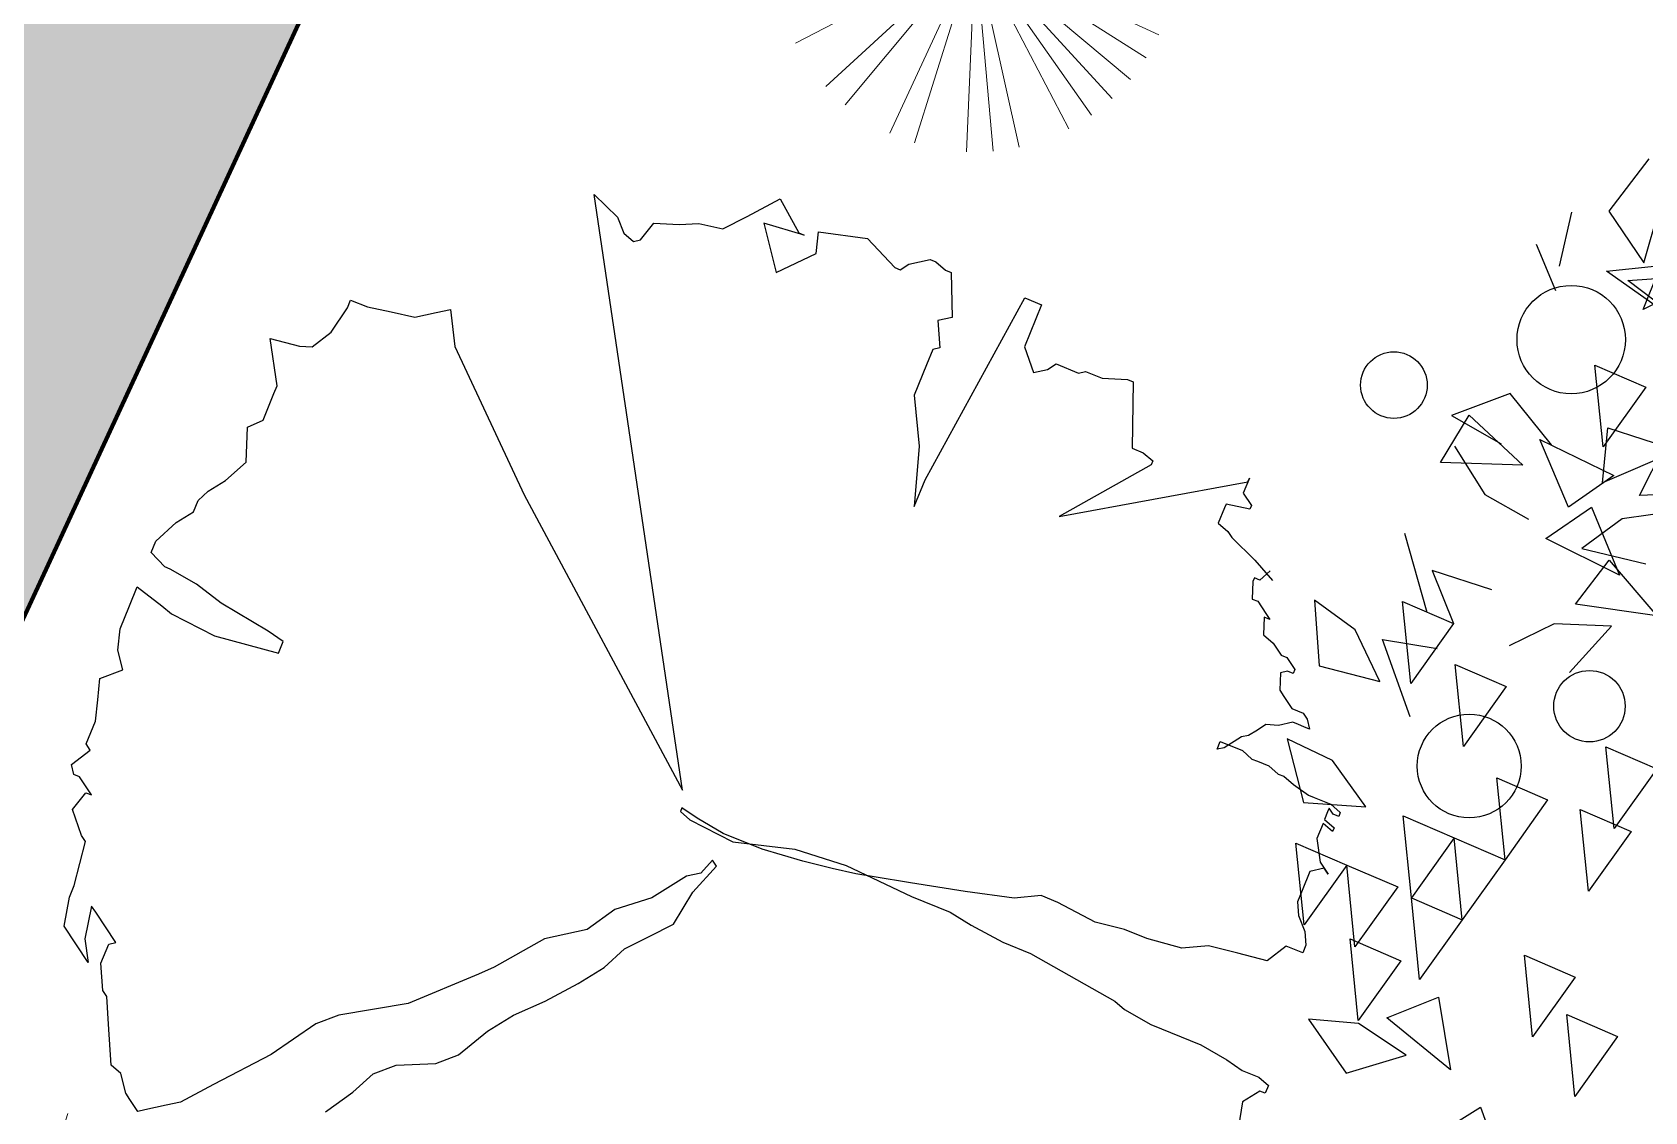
# Model space of a CAD drawing. Header units: millimetres. Extents: x 111 to 1506, y 14 to 566.
# Drawn here: x 239.419 to 241.748, y 188.714 to 190.274 of the extents above; entities that cross this region are included whole.
import ezdxf

# ---------------------------------------------------------------- set-up
doc = ezdxf.new("R2010")
doc.units = ezdxf.units.MM
doc.layers.add('fer', color=8, linetype='Continuous')
doc.layers.add('FURN', color=253, linetype='Continuous')
doc.layers.add('G', color=254, linetype='Continuous', lineweight=5)
doc.layers.add('PALMERAS114', color=114, linetype='Continuous', lineweight=5)
doc.styles.add('ATTR', font='romans.shx', dxfattribs={"width": 0.8, "height": 2.52})

# ---------------------------------------------------------------- blocks, each defined once
blk = doc.blocks.new('tr')
at = {"layer": 'fer', "color": 97}
for p, q in [((1378.7648, 206.7174), (1378.7707, 206.7347)), ((1378.7648, 206.7174), (1378.7707, 206.7347)), ((1378.7707, 206.7347), (1378.7827, 206.7347)), ((1378.7707, 206.7347), (1378.7707, 206.7347)), ((1378.7707, 206.7347), (1378.7827, 206.7347)), ((1378.7707, 206.7347), (1378.7707, 206.7347)), ((1378.7827, 206.7347), (1378.7827, 206.7261)), ((1378.7827, 206.7347), (1378.7827, 206.7261)), ((1378.7827, 206.7261), (1378.8065, 206.7087)), ((1378.7827, 206.7261), (1378.7827, 206.7261)), ((1378.7827, 206.7261), (1378.8065, 206.7087)), ((1378.7827, 206.7261), (1378.7827, 206.7261)), ((1378.4553, 206.7001), (1378.4494, 206.6914)), ((1378.4494, 206.6914), (1378.4553, 206.7001)), ((1378.4553, 206.7001), (1378.4494, 206.6914)), ((1378.4494, 206.6914), (1378.4553, 206.7001)), ((1378.5268, 206.6827), (1378.5446, 206.7001)), ((1378.5268, 206.6827), (1378.5446, 206.7001)), ((1378.5446, 206.7001), (1378.5625, 206.7087)), ((1378.5446, 206.7001), (1378.5625, 206.7087)), ((1378.5446, 206.7001), (1378.5446, 206.7001)), ((1378.5446, 206.7001), (1378.5446, 206.7001)), ((1378.5625, 206.7087), (1378.5744, 206.7087)), ((1378.5625, 206.7087), (1378.5625, 206.7087)), ((1378.5625, 206.7087), (1378.5744, 206.7087)), ((1378.5625, 206.7087), (1378.5625, 206.7087)), ((1378.5744, 206.7087), (1378.5744, 206.6827)), ((1378.5744, 206.7087), (1378.5744, 206.7087)), ((1378.5744, 206.7087), (1378.5744, 206.6827)), ((1378.5744, 206.7087), (1378.5744, 206.7087)), ((1378.7648, 206.6914), (1378.7648, 206.7174)), ((1378.7648, 206.6914), (1378.7648, 206.7174)), ((1378.8065, 206.7087), (1378.8422, 206.7174)), ((1378.8065, 206.7087), (1378.8422, 206.7174)), ((1378.3601, 206.6654), (1378.3661, 206.6827)), ((1378.3601, 206.6654), (1378.3661, 206.6827)), ((1378.3661, 206.6827), (1378.372, 206.6827)), ((1378.3661, 206.6827), (1378.372, 206.6827)), ((1378.372, 206.6827), (1378.372, 206.6741)), ((1378.372, 206.6827), (1378.372, 206.6741)), ((1378.3839, 206.6654), (1378.3899, 206.6827)), ((1378.3839, 206.6654), (1378.3899, 206.6827)), ((1378.3958, 206.6827), (1378.3899, 206.6654)), ((1378.3899, 206.6827), (1378.3958, 206.6827)), ((1378.3958, 206.6827), (1378.3899, 206.6654)), ((1378.3899, 206.6827), (1378.3958, 206.6827)), ((1378.4137, 206.6654), (1378.4434, 206.6827)), ((1378.4137, 206.6654), (1378.4434, 206.6827)), ((1378.4434, 206.6827), (1378.4494, 206.6914)), ((1378.4434, 206.6827), (1378.4494, 206.6914)), ((1378.4494, 206.6914), (1378.4613, 206.6741)), ((1378.4494, 206.6914), (1378.4613, 206.6741)), ((1378.5089, 206.6741), (1378.5268, 206.6827)), ((1378.5089, 206.6741), (1378.5268, 206.6827)), ((1378.5744, 206.6827), (1378.6041, 206.6654)), ((1378.5744, 206.6827), (1378.6041, 206.6654)), ((1378.7588, 206.6654), (1378.7648, 206.6914)), ((1378.7588, 206.6654), (1378.7648, 206.6914)), ((1378.3601, 206.6394), (1378.3601, 206.6654)), ((1378.3601, 206.6394), (1378.3601, 206.6654)), ((1378.372, 206.6741), (1378.3661, 206.6654)), ((1378.372, 206.6741), (1378.3661, 206.6654)), ((1378.3661, 206.6654), (1378.372, 206.6654)), ((1378.3661, 206.6654), (1378.372, 206.6654)), ((1378.372, 206.6654), (1378.3839, 206.6654)), ((1378.372, 206.6654), (1378.3839, 206.6654)), ((1378.3899, 206.6654), (1378.4137, 206.6654)), ((1378.3899, 206.6654), (1378.4137, 206.6654)), ((1378.4613, 206.6741), (1378.491, 206.6741)), ((1378.4613, 206.6741), (1378.491, 206.6741)), ((1378.491, 206.6741), (1378.5089, 206.6741)), ((1378.491, 206.6741), (1378.5089, 206.6741)), ((1378.6041, 206.6654), (1378.6101, 206.6221)), ((1378.6041, 206.6654), (1378.6101, 206.6221)), ((1378.7529, 206.6221), (1378.7588, 206.6654)), ((1378.7529, 206.6221), (1378.7588, 206.6654)), ((1378.3542, 206.6047), (1378.3601, 206.6307)), ((1378.3542, 206.6047), (1378.3601, 206.6307)), ((1378.3601, 206.6307), (1378.3601, 206.6394)), ((1378.3601, 206.6307), (1378.3601, 206.6394)), ((1378.6101, 206.6221), (1378.616, 206.5788)), ((1378.6101, 206.6221), (1378.616, 206.5788)), ((1378.7529, 206.5441), (1378.7529, 206.6221)), ((1378.7529, 206.5441), (1378.7529, 206.6221)), ((1378.253, 206.5788), (1378.259, 206.5874)), ((1378.253, 206.5788), (1378.259, 206.5874)), ((1378.259, 206.5874), (1378.2709, 206.5961)), ((1378.259, 206.5874), (1378.2709, 206.5961)), ((1378.259, 206.5874), (1378.259, 206.5874)), ((1378.259, 206.5874), (1378.259, 206.5874)), ((1378.2709, 206.5961), (1378.2709, 206.5874)), ((1378.2709, 206.5961), (1378.2709, 206.5874)), ((1378.2709, 206.5874), (1378.2709, 206.5788)), ((1378.2709, 206.5874), (1378.2709, 206.5788)), ((1378.3482, 206.5874), (1378.3542, 206.6047)), ((1378.3482, 206.5874), (1378.3542, 206.6047)), ((1378.3482, 206.5788), (1378.3482, 206.5874)), ((1378.3482, 206.5788), (1378.3482, 206.5874)), ((1378.2471, 206.5528), (1378.253, 206.5614)), ((1378.2471, 206.5528), (1378.253, 206.5614)), ((1378.253, 206.5614), (1378.253, 206.5788)), ((1378.253, 206.5614), (1378.253, 206.5788)), ((1378.2709, 206.5788), (1378.2709, 206.5701)), ((1378.2709, 206.5788), (1378.2709, 206.5788)), ((1378.2709, 206.5788), (1378.2709, 206.5701)), ((1378.2709, 206.5788), (1378.2709, 206.5788)), ((1378.2709, 206.5701), (1378.2828, 206.5528)), ((1378.2709, 206.5701), (1378.2828, 206.5528)), ((1378.3423, 206.5614), (1378.3482, 206.5788)), ((1378.3423, 206.5614), (1378.3482, 206.5788)), ((1378.3423, 206.5441), (1378.3423, 206.5614)), ((1378.3423, 206.5441), (1378.3423, 206.5614)), ((1378.616, 206.5788), (1378.6339, 206.5441)), ((1378.616, 206.5788), (1378.6339, 206.5441)), ((1378.1935, 206.5354), (1378.1994, 206.5441)), ((1378.1935, 206.5354), (1378.1994, 206.5441)), ((1378.1994, 206.5441), (1378.2054, 206.5441)), ((1378.1994, 206.5441), (1378.2054, 206.5441)), ((1378.2054, 206.5441), (1378.2054, 206.5354)), ((1378.2054, 206.5441), (1378.2054, 206.5441)), ((1378.2054, 206.5441), (1378.2054, 206.5354)), ((1378.2054, 206.5441), (1378.2054, 206.5441)), ((1378.2351, 206.5354), (1378.2411, 206.5441)), ((1378.2351, 206.5354), (1378.2411, 206.5441)), ((1378.2411, 206.5441), (1378.2471, 206.5528)), ((1378.2411, 206.5441), (1378.2471, 206.5528)), ((1378.2828, 206.5528), (1378.2887, 206.5354)), ((1378.2828, 206.5528), (1378.2887, 206.5354)), ((1378.3423, 206.5441), (1378.3423, 206.5441)), ((1378.3423, 206.5354), (1378.3423, 206.5441)), ((1378.3423, 206.5441), (1378.3423, 206.5441)), ((1378.3423, 206.5354), (1378.3423, 206.5441)), ((1378.6339, 206.5441), (1378.6398, 206.4921)), ((1378.6339, 206.5441), (1378.6398, 206.4921)), ((1378.7469, 206.5008), (1378.7529, 206.5441)), ((1378.7469, 206.5008), (1378.7529, 206.5441)), ((1378.1756, 206.5008), (1378.1875, 206.5181)), ((1378.1756, 206.5008), (1378.1875, 206.5181)), ((1378.1875, 206.5268), (1378.1935, 206.5354)), ((1378.1875, 206.5268), (1378.1935, 206.5354)), ((1378.1875, 206.5181), (1378.1875, 206.5268)), ((1378.1875, 206.5181), (1378.1875, 206.5268)), ((1378.2054, 206.5354), (1378.2113, 206.5268)), ((1378.2054, 206.5354), (1378.2054, 206.5354)), ((1378.2054, 206.5354), (1378.2113, 206.5268)), ((1378.2054, 206.5354), (1378.2054, 206.5354)), ((1378.2113, 206.5268), (1378.2351, 206.5354)), ((1378.2113, 206.5268), (1378.2351, 206.5354)), ((1378.2351, 206.5354), (1378.2351, 206.5354)), ((1378.2351, 206.5354), (1378.2351, 206.5354)), ((1378.2887, 206.5354), (1378.3006, 206.5268)), ((1378.2887, 206.5354), (1378.3006, 206.5268)), ((1378.3006, 206.5268), (1378.3125, 206.5181)), ((1378.3006, 206.5268), (1378.3125, 206.5181)), ((1378.3125, 206.5181), (1378.3185, 206.5094)), ((1378.3125, 206.5181), (1378.3185, 206.5094)), ((1378.3363, 206.5181), (1378.3423, 206.5354)), ((1378.3363, 206.5181), (1378.3423, 206.5354)), ((1378.3363, 206.4834), (1378.3363, 206.5181)), ((1378.3363, 206.4834), (1378.3363, 206.5181)), ((1378.1697, 206.4834), (1378.1756, 206.5008)), ((1378.1697, 206.4834), (1378.1756, 206.5008)), ((1378.3185, 206.5094), (1378.3423, 206.4921)), ((1378.3185, 206.5094), (1378.3423, 206.4921)), ((1378.3423, 206.4921), (1378.3482, 206.4834)), ((1378.3423, 206.4921), (1378.3482, 206.4834)), ((1378.6398, 206.4921), (1378.6398, 206.4574)), ((1378.6398, 206.4921), (1378.6398, 206.4574)), ((1378.741, 206.4834), (1378.7469, 206.5008)), ((1378.741, 206.4834), (1378.7469, 206.5008)), ((1378.128, 206.4574), (1378.1399, 206.4748)), ((1378.128, 206.4574), (1378.1399, 206.4748)), ((1378.1399, 206.4748), (1378.1459, 206.4834)), ((1378.1399, 206.4748), (1378.1459, 206.4834)), ((1378.1399, 206.4748), (1378.1399, 206.4748)), ((1378.1399, 206.4748), (1378.1399, 206.4748)), ((1378.1459, 206.4748), (1378.1697, 206.4834)), ((1378.1459, 206.4834), (1378.1459, 206.4748)), ((1378.1459, 206.4748), (1378.1697, 206.4834)), ((1378.1459, 206.4834), (1378.1459, 206.4748)), ((1378.3363, 206.4834), (1378.3363, 206.4834)), ((1378.3482, 206.4834), (1378.3363, 206.4834)), ((1378.3363, 206.4834), (1378.3363, 206.4834)), ((1378.3482, 206.4834), (1378.3363, 206.4834)), ((1378.7231, 206.3448), (1378.741, 206.4834)), ((1378.7231, 206.3448), (1378.741, 206.4834)), ((1378.0745, 206.4314), (1378.0923, 206.4661)), ((1378.0745, 206.4314), (1378.0923, 206.4661)), ((1378.0804, 206.4574), (1378.0983, 206.4488)), ((1378.0804, 206.4574), (1378.0983, 206.4488)), ((1378.0983, 206.4488), (1378.0983, 206.4401)), ((1378.0983, 206.4488), (1378.0983, 206.4488)), ((1378.0983, 206.4488), (1378.0983, 206.4401)), ((1378.0983, 206.4488), (1378.0983, 206.4488)), ((1378.1042, 206.4401), (1378.128, 206.4488)), ((1378.1042, 206.4401), (1378.128, 206.4488)), ((1378.128, 206.4574), (1378.128, 206.4574)), ((1378.128, 206.4574), (1378.128, 206.4574)), ((1378.128, 206.4574), (1378.128, 206.4574)), ((1378.128, 206.4488), (1378.128, 206.4574)), ((1378.128, 206.4574), (1378.128, 206.4574)), ((1378.128, 206.4574), (1378.128, 206.4574)), ((1378.128, 206.4574), (1378.128, 206.4574)), ((1378.128, 206.4488), (1378.128, 206.4574)), ((1378.6398, 206.4574), (1378.6458, 206.4141)), ((1378.6398, 206.4574), (1378.6458, 206.4141)), ((1378.0566, 206.3881), (1378.0745, 206.4314)), ((1378.0566, 206.3881), (1378.0745, 206.4314)), ((1378.0983, 206.4401), (1378.1042, 206.4401)), ((1378.0983, 206.4401), (1378.0983, 206.4401)), ((1378.0983, 206.4401), (1378.1042, 206.4401)), ((1378.0983, 206.4401), (1378.0983, 206.4401)), ((1377.9912, 206.3794), (1378.0031, 206.3968)), ((1377.9912, 206.3794), (1378.0031, 206.3968)), ((1378.0031, 206.3968), (1378.009, 206.3968)), ((1378.0031, 206.3968), (1378.009, 206.3968)), ((1378.009, 206.3968), (1378.015, 206.3621)), ((1378.009, 206.3968), (1378.015, 206.3621)), ((1378.6458, 206.4141), (1378.6398, 206.3534)), ((1378.6458, 206.4141), (1378.6398, 206.3534)), ((1377.9674, 206.3794), (1377.9912, 206.3794)), ((1377.9733, 206.3794), (1377.9674, 206.3794)), ((1377.9674, 206.3794), (1377.9912, 206.3794)), ((1377.9733, 206.3794), (1377.9674, 206.3794)), ((1378.1221, 206.1455), (1377.9733, 206.3794)), ((1378.1221, 206.1455), (1377.9733, 206.3794)), ((1378.0447, 206.3621), (1378.0507, 206.3794)), ((1378.0447, 206.3621), (1378.0507, 206.3794)), ((1378.0507, 206.3794), (1378.0566, 206.3881)), ((1378.0507, 206.3794), (1378.0566, 206.3881)), ((1378.0566, 206.3881), (1378.0566, 206.3881)), ((1378.0566, 206.3881), (1378.0566, 206.3881)), ((1378.015, 206.3621), (1378.0209, 206.3621)), ((1378.015, 206.3621), (1378.0209, 206.3621)), ((1378.0209, 206.3621), (1378.0447, 206.3621)), ((1378.0209, 206.3621), (1378.0447, 206.3621)), ((1378.6398, 206.3534), (1378.6398, 206.3274)), ((1378.6398, 206.3534), (1378.6398, 206.3274)), ((1378.6398, 206.3274), (1378.6577, 206.2928)), ((1378.6398, 206.3274), (1378.6577, 206.2928)), ((1378.7231, 206.3014), (1378.7231, 206.3448)), ((1378.7231, 206.3014), (1378.7231, 206.3448)), ((1378.6577, 206.2928), (1378.6755, 206.2235)), ((1378.6577, 206.2928), (1378.6755, 206.2235)), ((1378.7172, 206.2495), (1378.7231, 206.3014)), ((1378.7172, 206.2495), (1378.7231, 206.3014)), ((1377.9912, 206.2235), (1377.9971, 206.2408)), ((1377.9912, 206.2235), (1377.9971, 206.2408)), ((1377.9971, 206.2408), (1378.0031, 206.2408)), ((1377.9971, 206.2408), (1378.0031, 206.2408)), ((1378.0031, 206.2408), (1378.1221, 206.1455)), ((1378.0031, 206.2408), (1378.1221, 206.1455)), ((1378.7112, 206.2148), (1378.7172, 206.2495)), ((1378.7112, 206.2148), (1378.7172, 206.2495)), ((1377.9912, 206.2061), (1377.9912, 206.2235)), ((1377.9912, 206.2061), (1377.9912, 206.2235)), ((1378.6755, 206.2235), (1378.6934, 206.1455)), ((1378.6755, 206.2235), (1378.6934, 206.1455)), ((1378.7112, 206.1541), (1378.7112, 206.2148)), ((1378.7112, 206.1541), (1378.7112, 206.2148)), ((1377.9019, 206.1715), (1377.9912, 206.2061)), ((1377.9019, 206.1715), (1377.9912, 206.2061)), ((1377.9019, 206.1628), (1377.9019, 206.1715)), ((1377.9019, 206.1628), (1377.9019, 206.1715)), ((1377.9138, 206.1281), (1377.9019, 206.1628)), ((1377.9138, 206.1281), (1377.9019, 206.1628)), ((1378.6934, 206.1455), (1378.7053, 206.0935)), ((1378.6934, 206.1455), (1378.7053, 206.0935)), ((1378.7053, 206.0501), (1378.7112, 206.1541)), ((1378.7053, 206.0501), (1378.7112, 206.1541)), ((1377.9138, 206.1021), (1377.9138, 206.1281)), ((1377.9138, 206.1021), (1377.9138, 206.1281)), ((1377.9197, 206.0935), (1377.9138, 206.1021)), ((1377.9197, 206.0935), (1377.9138, 206.1021)), ((1377.9197, 206.0588), (1377.9197, 206.0935)), ((1377.9197, 206.0588), (1377.9197, 206.0935)), ((1378.7053, 206.0935), (1378.7112, 206.0675)), ((1378.7053, 206.0935), (1378.7112, 206.0675)), ((1377.9316, 206.0501), (1377.9197, 206.0588)), ((1377.9316, 206.0501), (1377.9197, 206.0588)), ((1377.9435, 206.0328), (1377.9316, 206.0501)), ((1377.9435, 206.0328), (1377.9316, 206.0501)), ((1378.7112, 205.9722), (1378.7053, 206.0501)), ((1378.7112, 205.9722), (1378.7053, 206.0501)), ((1378.7112, 206.0675), (1378.7172, 206.0328)), ((1378.7112, 206.0675), (1378.7172, 206.0328)), ((1377.9138, 206.0068), (1377.9435, 206.0328)), ((1377.9138, 206.0068), (1377.9435, 206.0328)), ((1378.7172, 206.0328), (1378.7231, 205.9895)), ((1378.7172, 206.0328), (1378.7231, 205.9895)), ((1377.8483, 206.0068), (1377.9138, 206.0068)), ((1377.8483, 206.0068), (1377.9138, 206.0068)), ((1377.8483, 206.0068), (1377.8483, 206.0068)), ((1377.8483, 205.9808), (1377.8483, 206.0068)), ((1377.8483, 206.0068), (1377.8483, 206.0068)), ((1377.8483, 205.9808), (1377.8483, 206.0068)), ((1378.1459, 205.9462), (1377.8483, 205.9808)), ((1378.1459, 205.9462), (1377.8483, 205.9808)), ((1377.8483, 205.9808), (1377.8483, 205.9808)), ((1377.8483, 205.9808), (1377.8483, 205.9808)), ((1378.7231, 205.9895), (1378.7291, 205.9288)), ((1378.7231, 205.9895), (1378.7291, 205.9288)), ((1378.735, 205.8855), (1378.7112, 205.9722)), ((1378.735, 205.8855), (1378.7112, 205.9722)), ((1378.1042, 205.9202), (1378.1875, 205.9462)), ((1378.1042, 205.9202), (1378.1875, 205.9462)), ((1378.1875, 205.9462), (1378.1459, 205.9462)), ((1378.1875, 205.9462), (1378.1459, 205.9462)), ((1378.0388, 205.8855), (1378.1042, 205.9202)), ((1378.0388, 205.8855), (1378.1042, 205.9202)), ((1378.7291, 205.9288), (1378.7291, 205.8682)), ((1378.7291, 205.9288), (1378.7291, 205.8682)), ((1377.8543, 205.8682), (1377.9138, 205.8942)), ((1377.8543, 205.8682), (1377.9138, 205.8942)), ((1377.9138, 205.8942), (1377.9257, 205.8768)), ((1377.9138, 205.8942), (1377.9257, 205.8768)), ((1377.9257, 205.8768), (1377.9614, 205.8942)), ((1377.9257, 205.8768), (1377.9614, 205.8942)), ((1377.9614, 205.8942), (1377.9674, 205.8855)), ((1377.9614, 205.8942), (1377.9674, 205.8855)), ((1377.9674, 205.8855), (1377.9912, 205.8855)), ((1377.9674, 205.8855), (1377.9912, 205.8855)), ((1377.9912, 205.8855), (1378.0388, 205.8855)), ((1377.9912, 205.8855), (1378.0388, 205.8855)), ((1378.7291, 205.8162), (1378.735, 205.8855)), ((1378.7291, 205.8162), (1378.735, 205.8855)), ((1377.8543, 205.8682), (1377.8543, 205.8682)), ((1377.8543, 205.8595), (1377.8543, 205.8682)), ((1377.8543, 205.8682), (1377.8543, 205.8682)), ((1377.8543, 205.8595), (1377.8543, 205.8682)), ((1378.7291, 205.8682), (1378.7231, 205.8248)), ((1378.7291, 205.8682), (1378.7231, 205.8248)), ((1378.7767, 205.8768), (1378.7707, 205.8682)), ((1378.7767, 205.8768), (1378.7707, 205.8682)), ((1378.7707, 205.8682), (1378.7946, 205.8595)), ((1378.7707, 205.8682), (1378.7946, 205.8595)), ((1378.8243, 205.8595), (1378.7767, 205.8768)), ((1378.8243, 205.8595), (1378.7767, 205.8768)), ((1377.8483, 205.8422), (1377.8543, 205.8595)), ((1377.8483, 205.8422), (1377.8543, 205.8595)), ((1377.8483, 205.8335), (1377.8483, 205.8422)), ((1377.8483, 205.8335), (1377.8483, 205.8422)), ((1378.7946, 205.8595), (1378.8065, 205.8422)), ((1378.7946, 205.8595), (1378.8065, 205.8422)), ((1378.8065, 205.8422), (1378.8541, 205.8075)), ((1378.8065, 205.8422), (1378.8541, 205.8075)), ((1378.8779, 205.8508), (1378.8243, 205.8595)), ((1378.8779, 205.8508), (1378.8243, 205.8595)), ((1378.9076, 205.8248), (1378.8779, 205.8508)), ((1378.9076, 205.8248), (1378.8779, 205.8508)), ((1377.8662, 205.8075), (1377.8483, 205.8335)), ((1377.8662, 205.8075), (1377.8483, 205.8335)), ((1378.7231, 205.8248), (1378.7172, 205.7988)), ((1378.7231, 205.8248), (1378.7172, 205.7988)), ((1378.7231, 205.7988), (1378.7291, 205.8162)), ((1378.7231, 205.7988), (1378.7291, 205.8162)), ((1378.9374, 205.7988), (1378.9076, 205.8248)), ((1378.9374, 205.7988), (1378.9076, 205.8248)), ((1377.8781, 205.7988), (1377.8662, 205.8075)), ((1377.8781, 205.7988), (1377.8662, 205.8075)), ((1377.8781, 205.7902), (1377.8781, 205.7988)), ((1377.8781, 205.7902), (1377.8781, 205.7988)), ((1378.7172, 205.7988), (1378.7231, 205.7988)), ((1378.7172, 205.7988), (1378.7231, 205.7988)), ((1378.8541, 205.8075), (1378.8898, 205.7642)), ((1378.8541, 205.8075), (1378.8898, 205.7642)), ((1378.9731, 205.7815), (1378.9374, 205.7988)), ((1378.9731, 205.7815), (1378.9374, 205.7988)), ((1377.8543, 205.7382), (1377.8781, 205.7902)), ((1377.8543, 205.7382), (1377.8781, 205.7902)), ((1378.6934, 205.7902), (1377.9435, 205.3482)), ((1378.6934, 205.7902), (1377.9435, 205.3482)), ((1378.3839, 205.4175), (1378.6934, 205.7902)), ((1378.3839, 205.4175), (1378.6934, 205.7902)), ((1379.0088, 205.7555), (1378.9731, 205.7815)), ((1379.0088, 205.7555), (1378.9731, 205.7815)), ((1378.8898, 205.7642), (1378.9314, 205.7382)), ((1378.8898, 205.7642), (1378.9314, 205.7382)), ((1379.0505, 205.7208), (1379.0088, 205.7555)), ((1379.0505, 205.7208), (1379.0088, 205.7555)), ((1377.8721, 205.6688), (1377.8543, 205.7382)), ((1377.8721, 205.6688), (1377.8543, 205.7382)), ((1378.9314, 205.7382), (1378.9671, 205.6862)), ((1378.9314, 205.7382), (1378.9671, 205.6862)), ((1379.0862, 205.6862), (1379.0505, 205.7208)), ((1379.0862, 205.6862), (1379.0505, 205.7208)), ((1377.9019, 205.6775), (1377.8721, 205.6688)), ((1377.9019, 205.6775), (1377.8721, 205.6688)), ((1377.9495, 205.6342), (1377.9019, 205.6775)), ((1377.9495, 205.6342), (1377.9019, 205.6775)), ((1378.9671, 205.6862), (1379.0326, 205.6342)), ((1378.9671, 205.6862), (1379.0326, 205.6342)), ((1379.1219, 205.6602), (1379.0862, 205.6862)), ((1379.1219, 205.6602), (1379.0862, 205.6862)), ((1377.884, 205.6515), (1377.89, 205.5909)), ((1377.884, 205.6515), (1377.884, 205.6515)), ((1377.884, 205.6429), (1377.884, 205.6515)), ((1377.884, 205.6515), (1377.89, 205.5909)), ((1377.884, 205.6515), (1377.884, 205.6515)), ((1377.884, 205.6429), (1377.884, 205.6515)), ((1379.1695, 205.6342), (1379.1219, 205.6602)), ((1379.1695, 205.6342), (1379.1219, 205.6602)), ((1377.8483, 205.5995), (1377.884, 205.6429)), ((1377.8483, 205.5995), (1377.884, 205.6429)), ((1377.89, 205.5909), (1377.9495, 205.6342)), ((1377.89, 205.5909), (1377.9495, 205.6342)), ((1379.0326, 205.6342), (1379.0505, 205.6169)), ((1379.0326, 205.6342), (1379.0505, 205.6169)), ((1379.1933, 205.6082), (1379.1695, 205.6342)), ((1379.1933, 205.6082), (1379.1695, 205.6342)), ((1379.0505, 205.6169), (1379.1278, 205.5389)), ((1379.0505, 205.6169), (1379.1278, 205.5389)), ((1379.2171, 205.5562), (1379.1933, 205.6082)), ((1379.2171, 205.5562), (1379.1933, 205.6082)), ((1377.89, 205.5649), (1377.8483, 205.5995)), ((1377.89, 205.5649), (1377.8483, 205.5995)), ((1377.9197, 205.5389), (1377.89, 205.5649)), ((1377.9197, 205.5389), (1377.89, 205.5649)), ((1377.9257, 205.5042), (1377.9197, 205.5389)), ((1377.9257, 205.5042), (1377.9197, 205.5389)), ((1379.1278, 205.5389), (1379.1814, 205.4522)), ((1379.1278, 205.5389), (1379.1814, 205.4522)), ((1379.2409, 205.5302), (1379.2171, 205.5562)), ((1379.2409, 205.5302), (1379.2171, 205.5562)), ((1379.2766, 205.5129), (1379.2409, 205.5302)), ((1379.2766, 205.5129), (1379.2409, 205.5302)), ((1379.3182, 205.4869), (1379.2766, 205.5129)), ((1379.3182, 205.4869), (1379.2766, 205.5129)), ((1377.9376, 205.4782), (1377.9257, 205.5042)), ((1377.9376, 205.4782), (1377.9257, 205.5042)), ((1377.9495, 205.4435), (1377.9376, 205.4782)), ((1377.9495, 205.4435), (1377.9376, 205.4782)), ((1377.9793, 205.4349), (1377.9495, 205.4435)), ((1377.9793, 205.4349), (1377.9495, 205.4435)), ((1379.1814, 205.4522), (1379.2052, 205.4262)), ((1379.1814, 205.4522), (1379.2052, 205.4262)), ((1377.9852, 205.4262), (1377.9793, 205.4349)), ((1377.9852, 205.4262), (1377.9793, 205.4349)), ((1377.9793, 205.4089), (1377.9852, 205.4262)), ((1377.9793, 205.4089), (1377.9852, 205.4262)), ((1379.2052, 205.4262), (1379.2706, 205.3829)), ((1379.2052, 205.4262), (1379.2706, 205.3829)), ((1377.9614, 205.3915), (1377.9793, 205.4089)), ((1377.9614, 205.3915), (1377.9793, 205.4089)), ((1378.2232, 205.2442), (1378.3839, 205.4175)), ((1378.2232, 205.2442), (1378.3839, 205.4175)), ((1377.9435, 205.3482), (1377.9614, 205.3915)), ((1377.9435, 205.3482), (1377.9614, 205.3915)), ((1379.2706, 205.3829), (1379.3421, 205.3222)), ((1379.2706, 205.3829), (1379.3421, 205.3222)), ((1377.9435, 205.3482), (1377.9435, 205.3482)), ((1377.9435, 205.3482), (1377.9435, 205.3482)), ((1379.3421, 205.3222), (1379.3837, 205.2876)), ((1379.3421, 205.3222), (1379.3837, 205.2876)), ((1379.3837, 205.2876), (1379.3956, 205.2702)), ((1379.3837, 205.2876), (1379.3956, 205.2702)), ((1379.3956, 205.2702), (1379.4135, 205.2442)), ((1379.3956, 205.2702), (1379.4135, 205.2442)), ((1378.1756, 205.2182), (1378.2232, 205.2442)), ((1378.1756, 205.2182), (1378.2232, 205.2442)), ((1379.4194, 205.2356), (1379.4075, 205.2182)), ((1379.4194, 205.2356), (1379.4075, 205.2182)), ((1379.4135, 205.2442), (1379.4194, 205.2356)), ((1379.4135, 205.2442), (1379.4135, 205.2442)), ((1379.4135, 205.2442), (1379.4194, 205.2356)), ((1379.4135, 205.2442), (1379.4135, 205.2442)), ((1378.1756, 205.2182), (1378.1756, 205.2182)), ((1378.1756, 205.2182), (1378.1756, 205.2182)), ((1378.1875, 205.2009), (1378.1756, 205.2182)), ((1378.1756, 205.2182), (1378.1756, 205.2182)), ((1378.1756, 205.2182), (1378.1756, 205.2182)), ((1378.1875, 205.2009), (1378.1756, 205.2182)), ((1379.4016, 205.2096), (1379.3778, 205.1922)), ((1379.4016, 205.2096), (1379.3778, 205.1922)), ((1379.4075, 205.2182), (1379.4016, 205.2096)), ((1379.4075, 205.2182), (1379.4016, 205.2096)), ((1378.2054, 205.1749), (1378.1875, 205.2009)), ((1378.2054, 205.1749), (1378.1875, 205.2009)), ((1379.3778, 205.1922), (1379.3718, 205.1749)), ((1379.3778, 205.1922), (1379.3718, 205.1749)), ((1379.3778, 205.1922), (1379.3778, 205.1922)), ((1379.3778, 205.1922), (1379.3778, 205.1922)), ((1379.3778, 205.1922), (1379.3778, 205.1922)), ((1379.3778, 205.1922), (1379.3778, 205.1922)), ((1378.2113, 205.1402), (1378.2054, 205.1749)), ((1378.2113, 205.1402), (1378.2054, 205.1749)), ((1378.7112, 205.1749), (1378.7053, 205.1489)), ((1378.7112, 205.1749), (1378.7053, 205.1489)), ((1378.7291, 205.1749), (1378.7112, 205.1749)), ((1378.7291, 205.1749), (1378.7112, 205.1749)), ((1378.741, 205.0796), (1378.7291, 205.1749)), ((1378.741, 205.0796), (1378.7291, 205.1749)), ((1379.3718, 205.1749), (1379.3182, 205.1489)), ((1379.3718, 205.1749), (1379.3182, 205.1489)), ((1378.2113, 205.1402), (1378.2113, 205.1402)), ((1378.2173, 205.1056), (1378.2113, 205.1402)), ((1378.2113, 205.1402), (1378.2113, 205.1402)), ((1378.2173, 205.1056), (1378.2113, 205.1402)), ((1378.7053, 205.1489), (1378.6934, 205.0709)), ((1378.7053, 205.1489), (1378.6934, 205.0709)), ((1379.3182, 205.1489), (1379.2825, 205.1316)), ((1379.3182, 205.1489), (1379.2825, 205.1316)), ((1379.3182, 205.1489), (1379.3182, 205.1489)), ((1379.3182, 205.1489), (1379.3182, 205.1489)), ((1379.2766, 205.1229), (1379.2409, 205.1056)), ((1379.2766, 205.1229), (1379.2409, 205.1056)), ((1379.2825, 205.1316), (1379.2766, 205.1229)), ((1379.2825, 205.1316), (1379.2766, 205.1229)), ((1378.2173, 205.0796), (1378.2173, 205.1056)), ((1378.2173, 205.0796), (1378.2173, 205.1056)), ((1379.2052, 205.1142), (1379.1754, 205.0709)), ((1379.2052, 205.1142), (1379.1754, 205.0709)), ((1379.2111, 205.1056), (1379.2052, 205.1142)), ((1379.2111, 205.1056), (1379.2052, 205.1142)), ((1379.2409, 205.1056), (1379.2111, 205.1056)), ((1379.2409, 205.1056), (1379.2111, 205.1056)), ((1378.2292, 205.0796), (1378.2173, 205.0796)), ((1378.2292, 205.0796), (1378.2173, 205.0796)), ((1378.2709, 205.0709), (1378.2292, 205.0796)), ((1378.2709, 205.0709), (1378.2292, 205.0796)), ((1378.3006, 205.0536), (1378.2709, 205.0709)), ((1378.3006, 205.0536), (1378.2709, 205.0709)), ((1378.6934, 205.0709), (1378.6815, 205.0276)), ((1378.6934, 205.0709), (1378.6815, 205.0276)), ((1378.735, 205.0103), (1378.741, 205.0796)), ((1378.735, 205.0103), (1378.741, 205.0796)), ((1379.1695, 205.0622), (1379.2171, 205.0709)), ((1379.1754, 205.0709), (1379.1695, 205.0622)), ((1379.1695, 205.0622), (1379.2171, 205.0709)), ((1379.1754, 205.0709), (1379.1695, 205.0622)), ((1379.2468, 205.0882), (1379.2111, 205.0363)), ((1379.2468, 205.0882), (1379.2111, 205.0363)), ((1379.2171, 205.0709), (1379.2468, 205.0882)), ((1379.2171, 205.0709), (1379.2468, 205.0882)), ((1378.3066, 205.0363), (1378.3006, 205.0536)), ((1378.3066, 205.0363), (1378.3006, 205.0536)), ((1378.3125, 204.9929), (1378.3066, 205.0363)), ((1378.3125, 204.9929), (1378.3066, 205.0363)), ((1378.372, 205.0276), (1378.3125, 204.9929)), ((1378.372, 205.0276), (1378.3125, 204.9929)), ((1378.3839, 205.0276), (1378.372, 205.0276)), ((1378.3839, 205.0276), (1378.372, 205.0276)), ((1378.4256, 205.0276), (1378.3839, 205.0276)), ((1378.4256, 205.0276), (1378.3839, 205.0276)), ((1378.4434, 205.0103), (1378.4256, 205.0276)), ((1378.4434, 205.0103), (1378.4256, 205.0276)), ((1378.491, 205.0276), (1378.4434, 205.0103)), ((1378.491, 205.0276), (1378.4434, 205.0103)), ((1378.5268, 205.0103), (1378.491, 205.0276)), ((1378.5268, 205.0103), (1378.491, 205.0276)), ((1378.6815, 205.0276), (1378.6755, 204.9843)), ((1378.6815, 205.0276), (1378.6755, 204.9843)), ((1379.1516, 205.0276), (1379.0862, 205.0189)), ((1379.1516, 205.0276), (1379.0862, 205.0189)), ((1379.1695, 205.0276), (1379.1516, 205.0276)), ((1379.1695, 205.0276), (1379.1516, 205.0276)), ((1379.2111, 205.0363), (1379.1695, 205.0276)), ((1379.2111, 205.0363), (1379.1695, 205.0276)), ((1378.5506, 204.9929), (1378.5268, 205.0103)), ((1378.5506, 204.9929), (1378.5268, 205.0103)), ((1378.7291, 204.9929), (1378.735, 205.0103)), ((1378.7291, 204.9929), (1378.735, 205.0103)), ((1379.0207, 205.0016), (1379.0028, 204.9756)), ((1379.0207, 205.0016), (1379.0028, 204.9756)), ((1379.0207, 204.9929), (1379.0207, 205.0016)), ((1379.0207, 204.9929), (1379.0207, 205.0016)), ((1379.0802, 205.0103), (1379.0505, 204.9843)), ((1379.0802, 205.0103), (1379.0505, 204.9843)), ((1379.0862, 205.0189), (1379.0802, 205.0103)), ((1379.0862, 205.0189), (1379.0802, 205.0103)), ((1379.0862, 205.0189), (1379.0862, 205.0189)), ((1379.0862, 205.0189), (1379.0862, 205.0189)), ((1378.5684, 204.9843), (1378.5506, 204.9929)), ((1378.5684, 204.9843), (1378.5506, 204.9929)), ((1378.5863, 204.9843), (1378.5684, 204.9843)), ((1378.5863, 204.9843), (1378.5684, 204.9843)), ((1378.6101, 204.9669), (1378.5863, 204.9843)), ((1378.6101, 204.9669), (1378.5863, 204.9843)), ((1378.6755, 204.9756), (1378.6636, 204.9496)), ((1378.6755, 204.9756), (1378.6636, 204.9496)), ((1378.6755, 204.9843), (1378.6755, 204.9756)), ((1378.6755, 204.9843), (1378.6755, 204.9756)), ((1378.7172, 204.9496), (1378.7291, 204.9929)), ((1378.7172, 204.9496), (1378.7291, 204.9929)), ((1378.8362, 204.9756), (1378.8124, 204.9583)), ((1378.8362, 204.9756), (1378.8124, 204.9583)), ((1378.86, 204.9496), (1378.8362, 204.9756)), ((1378.86, 204.9496), (1378.8362, 204.9756)), ((1378.9612, 204.9756), (1378.9552, 204.9669)), ((1378.9612, 204.9756), (1378.9552, 204.9669)), ((1378.9909, 204.9583), (1378.9612, 204.9756)), ((1378.9909, 204.9583), (1378.9612, 204.9756)), ((1379.0028, 204.9756), (1379.0028, 204.9669)), ((1379.0028, 204.9756), (1379.0028, 204.9669)), ((1379.0505, 204.9843), (1379.0207, 204.9929)), ((1379.0505, 204.9843), (1379.0207, 204.9929)), ((1379.0505, 204.9843), (1379.0505, 204.9843)), ((1379.0505, 204.9843), (1379.0505, 204.9843)), ((1379.0505, 204.9843), (1379.0505, 204.9843)), ((1379.0505, 204.9843), (1379.0505, 204.9843)), ((1378.6458, 204.9496), (1378.6101, 204.9669)), ((1378.6458, 204.9496), (1378.6101, 204.9669)), ((1378.8124, 204.9583), (1378.7827, 204.9496)), ((1378.8124, 204.9583), (1378.7827, 204.9496)), ((1378.8898, 204.9583), (1378.86, 204.9496)), ((1378.8898, 204.9583), (1378.86, 204.9496)), ((1378.9195, 204.9669), (1378.8898, 204.9583)), ((1378.9195, 204.9669), (1378.8898, 204.9583)), ((1378.9552, 204.9669), (1378.9195, 204.9669)), ((1378.9552, 204.9669), (1378.9195, 204.9669)), ((1379.0028, 204.9669), (1378.9909, 204.9583)), ((1379.0028, 204.9669), (1378.9909, 204.9583)), ((1378.6636, 204.9496), (1378.6458, 204.9496)), ((1378.6636, 204.9496), (1378.6458, 204.9496)), ((1378.7469, 204.9496), (1378.7172, 204.9496)), ((1378.7469, 204.9496), (1378.7172, 204.9496)), ((1378.7827, 204.9496), (1378.7469, 204.9496)), ((1378.7827, 204.9496), (1378.7469, 204.9496))]:
    blk.add_line(p, q, dxfattribs=at)
blk = doc.blocks.new('EVG7')
for p, q in [((-3.91, 19.67), (-9.01, 58.4)), ((1.55, 19.67), (6.65, 58.4)), ((-9.21, 18.3), (-24.14, 54.35)), ((-6.59, 19.1), (-16.71, 56.87)), ((4.23, 19.1), (14.35, 56.87)), ((6.85, 18.3), (21.78, 54.35)), ((-11.62, 16.99), (-31.18, 50.87)), ((9.26, 16.99), (28.82, 50.87)), ((-13.82, 15.38), (-37.7, 46.51)), ((-16, 13.74), (-43.6, 41.34)), ((-17.84, 11.7), (-48.78, 35.44)), ((15.48, 11.7), (46.42, 35.44)), ((17.04, 9.43), (50.78, 28.91)), ((-20.59, 6.96), (-56.61, 21.87)), ((18.24, 6.96), (54.25, 21.87)), ((-21.61, 4.39), (-59.13, 14.44)), ((19.8, 1.68), (58.31, 6.74)), ((-22.19, -1.09), (-61.18, -1.09)), ((-22.16, -3.85), (-60.66, -8.92)), ((19.8, -3.85), (58.31, -8.92)), ((19.83, -1.09), (58.82, -1.09)), ((-20.59, -9.13), (-56.61, -24.05)), ((19.25, -6.56), (56.78, -16.62)), ((-19.4, -11.61), (-53.14, -31.09)), ((-17.84, -13.87), (-48.78, -37.61)), ((15.48, -13.87), (46.42, -37.61)), ((-13.82, -17.56), (-37.7, -48.69)), ((11.46, -17.56), (35.35, -48.69)), ((13.64, -15.91), (41.25, -43.51)), ((-11.62, -19.17), (-31.18, -53.05)), ((-9.21, -20.47), (-24.14, -56.52)), ((-6.59, -21.27), (-16.71, -59.04)), ((-3.91, -21.84), (-9.01, -60.57)), ((-1.18, -22.12), (-1.18, -61.09)), ((4.23, -21.27), (14.35, -59.04)), ((6.85, -20.47), (21.78, -56.52)), ((9.26, -19.17), (28.82, -53.05))]:
    blk.add_line(p, q)
at = {"style": 'ATTR', "width": 0.8, "flags": 9}
blk.add_attdef('ESTCODE', (0, 0), '', height=0.7, dxfattribs=at)
blk = doc.blocks.new('PLANT')
for p, q in [((0.5298, -0.5612), (0.5316, -0.4812)), ((0.5316, -0.4812), (0.635, -0.5057)), ((0.635, -0.5057), (0.5298, -0.5612)), ((0.7006, -0.6264), (0.7796, -0.5553)), ((0.15, -0.6541), (0.1517, -0.574)), ((0.1517, -0.574), (0.2551, -0.5986)), ((0.2477, -0.6545), (0.2495, -0.5744)), ((0.2495, -0.5744), (0.3529, -0.599)), ((0.4733, -0.65), (0.475, -0.57)), ((0.475, -0.57), (0.5784, -0.5946)), ((0.2551, -0.5986), (0.15, -0.6541)), ((0.3529, -0.599), (0.2477, -0.6545)), ((0.5784, -0.5946), (0.4733, -0.65)), ((0.7654, -0.6734), (0.7006, -0.6264)), ((-0.2536, -0.6373), (-0.2048, -0.7457)), ((-0.1017, -0.7514), (-0.0529, -0.657)), ((-0.0529, -0.657), (-0.0245, -0.7724)), ((-0.2057, -0.6849), (-0.1642, -0.7562)), ((0.5764, -0.7422), (0.6669, -0.6866)), ((0.6669, -0.6866), (0.6317, -0.8001)), ((-0.2782, -0.8247), (-0.286, -0.7187)), ((-0.286, -0.7187), (-0.2014, -0.8022)), ((-0.1023, -0.7942), (-0.1167, -0.7001)), ((0.0704, -0.7434), (-0.0145, -0.7124)), ((-0.0145, -0.7124), (0.0135, -0.7901)), ((0.251, -0.7833), (0.2528, -0.7033)), ((0.2528, -0.7033), (0.3561, -0.7278)), ((-0.2048, -0.7457), (-0.2845, -0.7389)), ((-0.1631, -0.8034), (-0.0871, -0.7292)), ((-0.0871, -0.7292), (-0.0964, -0.8477)), ((0.3561, -0.7278), (0.251, -0.7833)), ((0.3544, -0.8079), (0.3561, -0.7278)), ((0.3561, -0.7278), (0.4595, -0.7524)), ((0.6317, -0.8001), (0.5764, -0.7422)), ((-0.1642, -0.7562), (-0.1023, -0.7942)), ((-0.0245, -0.7724), (-0.1017, -0.7514)), ((0.4595, -0.7524), (0.3544, -0.8079)), ((0.4577, -0.8324), (0.4595, -0.7524)), ((0.4595, -0.7524), (0.5629, -0.777)), ((0.6712, -0.7539), (0.6551, -0.8349)), ((0.7279, -0.8243), (0.6712, -0.7539)), ((-0.4864, -0.8784), (-0.5384, -0.7715)), ((-0.5357, -0.7721), (-0.4556, -0.8418)), ((-0.4585, -0.7759), (-0.4864, -0.8784)), ((-0.2253, -0.9096), (-0.2176, -0.791)), ((-0.2176, -0.791), (-0.1503, -0.8344)), ((0.0135, -0.7901), (0.0676, -0.8386)), ((0.5629, -0.777), (0.4577, -0.8324)), ((-0.4873, -0.9117), (-0.5431, -0.8067)), ((-0.463, -0.8083), (-0.4873, -0.9117)), ((-0.3552, -0.8762), (-0.3534, -0.7961)), ((-0.3534, -0.7961), (-0.2501, -0.8207)), ((-0.2014, -0.8022), (-0.2782, -0.8247)), ((-0.0964, -0.8477), (-0.1631, -0.8034)), ((0.3526, -0.8879), (0.3544, -0.8079)), ((0.3544, -0.8079), (0.4577, -0.8324)), ((0.546, -0.8923), (0.5478, -0.8123)), ((0.5478, -0.8123), (0.6511, -0.8369)), ((-0.2501, -0.8207), (-0.3552, -0.8762)), ((-0.1503, -0.8344), (-0.2253, -0.9096)), ((0.1217, -0.9004), (0.1234, -0.8204)), ((0.1234, -0.8204), (0.2268, -0.8449)), ((0.4577, -0.8324), (0.3526, -0.8879)), ((0.6511, -0.8369), (0.546, -0.8923)), ((0.6551, -0.8349), (0.6763, -0.9044)), ((0.6763, -0.9044), (0.7279, -0.8243)), ((-0.4556, -0.8418), (-0.5744, -0.8422)), ((0.2268, -0.8449), (0.1217, -0.9004)), ((0.449, -0.9367), (0.4508, -0.8567)), ((0.4508, -0.8567), (0.5542, -0.8813)), ((-0.5185, -0.8661), (-0.6006, -0.8749)), ((-0.5687, -0.9412), (-0.5185, -0.8661)), ((-0.122, -0.9533), (-0.1126, -0.8813)), ((0.5542, -0.8813), (0.449, -0.9367)), ((-0.2246, -0.8911), (-0.2709, -0.9744)), ((0.0019, -0.8922), (0.0082, -0.9823)), ((-0.6605, -0.916), (-0.5687, -0.9412)), ((-0.2198, -1.0176), (-0.1822, -0.9183)), ((-0.1822, -0.9183), (-0.1407, -1.0297)), ((0.0082, -0.9823), (0.0677, -0.9251)), ((0.0659, -1.0051), (0.0677, -0.9251)), ((0.0677, -0.9251), (0.1711, -0.9496)), ((-0.1702, -1.0203), (-0.122, -0.9533)), ((0.1711, -0.9496), (0.0659, -1.0051)), ((0.1274, -1.0114), (0.11, -0.9333)), ((0.2163, -0.9324), (0.1274, -1.0114)), ((0.3607, -0.9428), (0.317, -1.0128)), ((0.3888, -1.0286), (0.3607, -0.9428)), ((0.4472, -1.0168), (0.449, -0.9367)), ((0.449, -0.9367), (0.5524, -0.9613)), ((-0.5473, -0.9909), (-0.4683, -0.9781)), ((-0.4333, -0.9687), (-0.4849, -1.0199)), ((-0.2709, -0.9744), (-0.2098, -1.0409)), ((-0.2098, -1.0409), (-0.1989, -0.9591)), ((-0.0267, -1.04), (0.0671, -0.967)), ((0.5524, -0.9613), (0.4472, -1.0168)), ((0.1852, -0.9923), (0.1295, -1.0533)), ((0.1973, -1.0818), (0.1852, -0.9923)), ((-0.1407, -1.0297), (-0.2198, -1.0176)), ((0.317, -1.0128), (0.3123, -1.0853)), ((0.3123, -1.0853), (0.3888, -1.0286)), ((0.1295, -1.0533), (0.1118, -1.1238)), ((0.1118, -1.1238), (0.1973, -1.0818))]:
    blk.add_line(p, q)
for centre, radius in [((0.1046, -0.6982), 0.0516), ((0.25, -0.8267), 0.075), ((-0.3764, -0.9218), 0.0783), ((-0.2192, -1.1344), 0.0481)]:
    blk.add_circle(centre, radius)

msp = doc.modelspace()

# ---------------------------------------------------------------- hatches: boundary and pattern name
at = {"layer": 'G', "lineweight": 100, "ltscale": 1000}
h = msp.add_hatch(dxfattribs=at)
h.set_pattern_fill('AR-HBONE', color=256, scale=0.046, angle=-22.08523, style=0)
h.set_pattern_definition([(22.914772, (777.23143, 1670.63463), (0.097837146, 0.241122153), [0.552, -0.184]), (112.914772, (777.40091, 1670.70627), (0.097837146, 0.241122153), [0.552, -0.184])])
edge = h.paths.add_edge_path()
edge.add_line((221.74739, 201.07699), (222.24177, 203.56684))
edge.add_line((222.24177, 203.56684), (283.25265, 176.18215))
edge.add_line((283.25265, 176.18215), (282.61554, 174.27589))
edge.add_line((282.61554, 174.27589), (222.04443, 201.46319))
h = msp.add_hatch(dxfattribs=at)
h.set_pattern_fill('AR-HBONE', color=256, scale=0.046, angle=-22.08523, style=0)
h.set_pattern_definition([(22.914772, (797.12783, 1599.99595), (0.097837146, 0.241122153), [0.552, -0.184]), (112.914772, (797.29731, 1600.0676), (0.097837146, 0.241122153), [0.552, -0.184])])
h.paths.add_polyline_path([(239.20693, 193.75981), (241.03168, 192.94077), (223.75942, 155.60806), (221.79096, 156.11646)])

# ---------------------------------------------------------------- linework, layer by layer
at = {"lineweight": 211, "ltscale": 1000}
msp.add_line((241.03168, 192.94077), (235.08868, 180.09542), dxfattribs=at)
at = {"lineweight": 100, "ltscale": 1000}
for points in [[(241.03168, 192.94077), (235.08868, 180.09542)], [(243.55749, 171.43321), (235.08868, 180.09542), (241.03168, 192.94077), (249.30241, 189.22846), (243.55749, 171.43321)]]:
    msp.add_lwpolyline(points, dxfattribs=at)

# ---------------------------------------------------------------- block references
at = {"lineweight": 100, "rotation": 247.9147716791316}
msp.add_blockref('tr', (568.03669, 1544.08576), dxfattribs=at)
at = {"layer": 'FURN', "rotation": 247.9147716791316}
msp.add_blockref('PLANT', (242.35489, 189.13491), dxfattribs=at)
at = {"layer": 'PALMERAS114', "extrusion": (0, 0, -1), "xscale": -0.004880888891868356, "yscale": 0.004880888891718753, "zscale": -0.004880888891868356, "rotation": 294.9205878507973}
for p in [(-240.77876, 190.40163), (-239.38049, 188.44015)]:
    msp.add_blockref('EVG7', p, dxfattribs=at)

doc.saveas('drawing.dxf')
